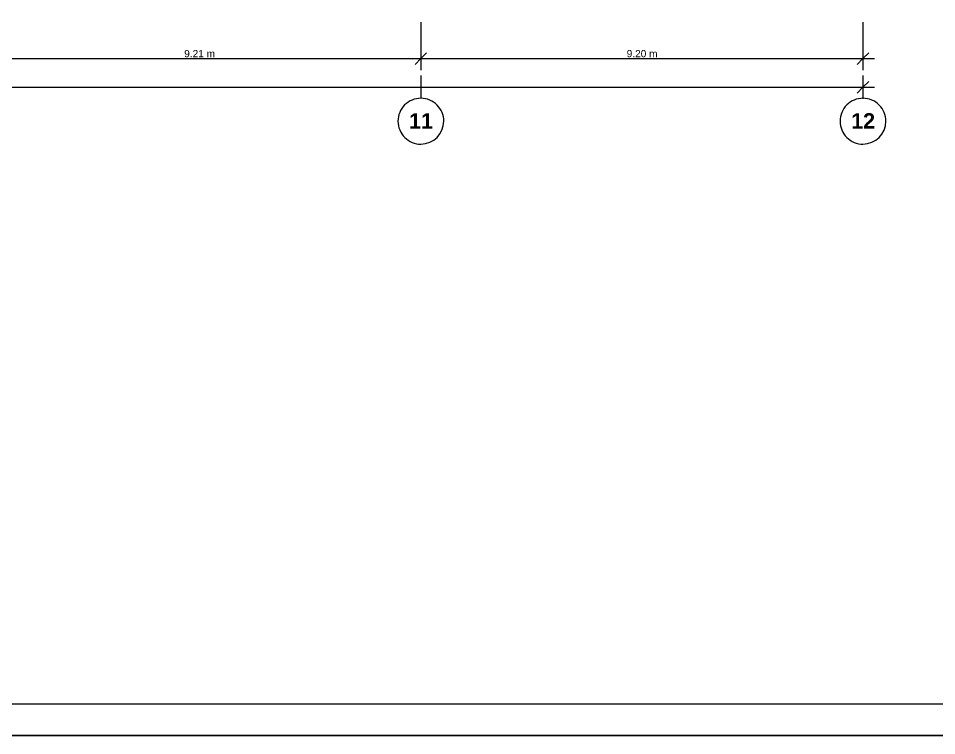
# Model space of a CAD drawing. Header units: metres. Extents: x -2 to 237, y -8 to 52.
# Drawn here: x 38.06 to 57.16, y -7.82 to 7.1 of the extents above; entities that cross this region are included whole.
import ezdxf

# ---------------------------------------------------------------- set-up
doc = ezdxf.new("R2010")
doc.units = ezdxf.units.M
for name, color, linetype, lineweight in [('HVAC - Ductos', 5, 'Continuous', 0), ('PDF2_Text', 7, 'Continuous', 0), ('pie de plano', 7, 'Continuous', 0)]:
    doc.layers.add(name, color=color, linetype=linetype, lineweight=lineweight)
doc.layers.add('PDF2_Geometry', color=7, linetype='Continuous', lineweight=0, true_color=0xaaaaaa)
doc.styles.add('PDF Helvetica', font='')
doc.styles.add('PDF Helvetica Bold', font='')
doc.styles.get('PDF Helvetica').set_extended_font_data('Helvetica')
doc.styles.get('PDF Helvetica Bold').set_extended_font_data('Helvetica', bold=True)

msp = doc.modelspace()

# ---------------------------------------------------------------- linework, layer by layer
at = {"layer": 'HVAC - Ductos', "color": 252, "lineweight": 0, "true_color": 0x939598}
for points in [[(46.43, 6.497), (46.43, 6.259), (46.43, 6.02)], [(55.625, 6.497), (55.625, 6.259), (55.625, 6.02)], [(46.549, 6.378), (46.43, 6.259), (46.311, 6.139)], [(55.744, 6.378), (55.625, 6.259), (55.506, 6.139)], [(6.404, 6.259), (15.838, 6.259), (37.216, 6.259), (46.43, 6.259), (55.864, 6.259)], [(55.744, 5.782), (55.625, 5.663), (55.506, 5.544)], [(55.625, 5.901), (55.625, 5.663), (55.625, 5.425)], [(6.404, 5.663), (55.864, 5.663)]]:
    msp.add_lwpolyline(points, dxfattribs=at)
at = {"layer": 'PDF2_Geometry', "color": 252, "lineweight": 0, "true_color": 0x939598}
for points in [[(46.43, 7.019), (46.43, 6.382)], [(55.625, 7.019), (55.625, 6.382)], [(46.43, 6.222), (46.43, 6.066)], [(55.625, 6.222), (55.625, 6.066)], [(46.43, 5.906), (46.43, 5.429)], [(55.625, 5.906), (55.625, 5.429)]]:
    msp.add_lwpolyline(points, dxfattribs=at)
at = {"layer": 'PDF2_Geometry', "lineweight": 0}
for points in [[(46.43, 5.434, 0.418243), (45.953, 4.957, 0.414661), (46.43, 4.481, 0.411075), (46.906, 4.957, 0.414667)], [(55.625, 5.434, 0.418271), (55.149, 4.957, 0.414689), (55.625, 4.481, 0.411099), (56.102, 4.957, 0.41469)]]:
    msp.add_lwpolyline(points, format="xyb", close=True, dxfattribs=at)
at = {"layer": 'pie de plano', "color": 7, "lineweight": 0}
msp.add_lwpolyline([(87.872, 52.154), (87.872, -7.825), (-2.1, -7.825), (-2.1, 52.154)], close=True, dxfattribs=at)
for points in [[(87.395, 51.343), (-1, 51.343), (-1, -7.161), (87.395, -7.161)], [(-2.1, -7.825), (87.872, -7.825)]]:
    msp.add_lwpolyline(points, dxfattribs=at)

# ---------------------------------------------------------------- texts
at = {"layer": 'PDF2_Text', "color": 252, "lineweight": 0, "true_color": 0x939598, "char_height": 0.15, "attachment_point": 4, "style": 'PDF Helvetica'}
for s, insert in [('9.21 m', (41.506, 6.362)), ('9.20 m', (50.711, 6.362))]:
    msp.add_mtext(s, dxfattribs=dict(at, insert=insert))
at = {"layer": 'PDF2_Text', "color": 253, "lineweight": 0, "true_color": 0xaaaaaa, "char_height": 0.3201, "attachment_point": 4, "style": 'PDF Helvetica Bold'}
for s, insert in [('11', (46.184, 4.964)), ('12', (55.38, 4.964))]:
    msp.add_mtext(s, dxfattribs=dict(at, insert=insert))

doc.saveas('drawing.dxf')
